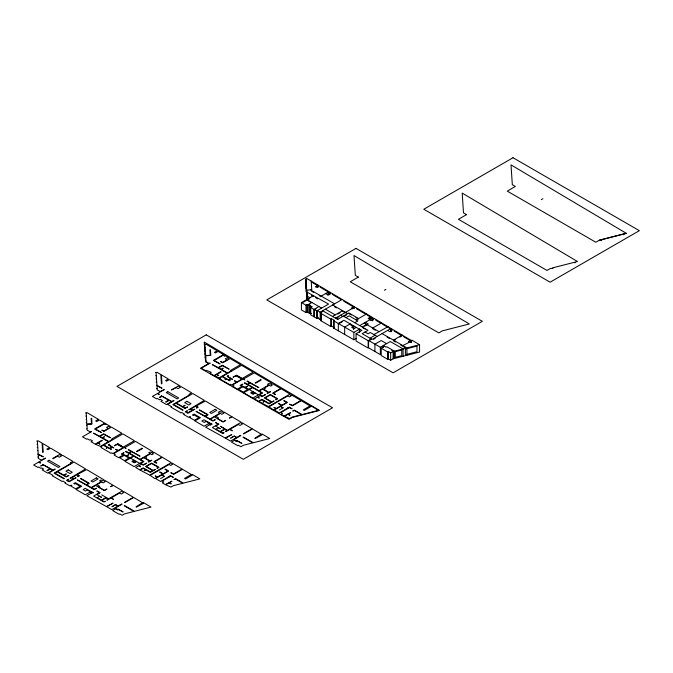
<?xml version="1.0" encoding="UTF-8"?>
<svg xmlns="http://www.w3.org/2000/svg" width="673" height="673" viewBox="0 0 673 673"><rect width="100%" height="100%" fill="white"/><g stroke="black" fill="none" stroke-linecap="round" stroke-linejoin="round"><path stroke-width="1.01" d="M318.321 317.362L316.672 318.312L310.749 314.897L310.749 307.553L316.672 310.968L328.575 304.095L306.745 291.931L306.745 299.275L305.904 279.034L306.955 278.546L318.102 285.167L318.102 287.262M305.904 286.37L306.459 286.042L306.459 278.706M356.084 333.724L368.165 340.698L368.165 348.042L356.084 341.068L356.084 333.724L361.889 330.367L359.643 329.072L353.855 332.42L333.522 320.701L333.522 328.045L338.326 330.813L338.342 323.461M318.102 285.167L315.368 286.748L316.386 287.329L319.103 285.764L330.081 292.275L330.081 294.379M311.532 313.652L310.169 312.861L309.412 313.307L307.081 311.961L305.996 312.592L301.428 309.95L301.428 302.606L313.332 295.733M303.338 302.244L306.77 300.267M307.149 300.04L309.513 298.677M321.231 296.12L327.987 292.217L329.089 292.856L330.081 292.275M301.428 302.606L305.996 305.248L307.081 304.617L312.213 306.703L310.749 307.553M311.919 302.505L307.67 304.953L307.67 312.297M309.765 304.314L307.931 305.365L307.931 312.146M318.918 306.543L313.954 309.403L313.954 316.747M316.049 308.756L314.224 309.816L314.224 316.596M342.204 299.468L320.188 312.179L320.188 319.524M320.188 312.945L322.653 311.523M320.769 313.332L321.475 312.928L321.475 320.272L320.769 320.676L320.769 313.332L330.746 319.095L331.453 318.691L334.229 320.289L334.229 327.633L333.522 328.045M332.504 316.445L342.523 310.665M337.863 314.03L340.101 312.743M325.648 293.571L327.81 294.816L331.133 292.898L354.091 306.526L351.289 308.141L352.442 308.806L355.226 307.199L372.606 317.513L372.606 320.659M335.474 318.161L352.055 308.587M384.367 290.265L385.89 289.39M541.37 199.62L542.901 198.737M337.223 317.715L338.956 316.714M333.522 320.701L334.229 320.289M344.618 316.066L346.696 314.871M320.769 320.676L330.746 326.439L331.453 326.035L334.229 327.633M346.031 317.648L349.119 315.864L357.885 320.928L354.797 322.712M338.326 323.469L343.895 320.255L359.407 329.215L359.407 332.361M339.47 323.343L342.313 321.702M356.194 319.944L366.592 313.946M350.212 323.906L344.66 327.112L344.66 334.447M372.606 317.513L371.025 318.43L369.578 317.597L368.123 318.438L371.681 320.491L373.734 319.305L372.674 318.699L372.674 320.794M356.21 327.372L354.065 328.609L351.634 327.204L353.779 325.968L353.779 329.114M359.769 325.581L370.133 319.599M372.674 318.699L373.65 318.136L391.021 328.449L391.021 331.596M362.293 327.036L366.667 324.512M364.673 326.119L366.667 324.966M367.012 324.723L368.291 323.982L365.414 322.317L365.414 324.42M134.07 460.155L131.916 461.4L134.356 462.805L136.501 461.56M252.821 391.593L250.676 392.839L253.107 394.243L255.252 392.998M372.733 328.02L381.641 322.88M338.342 330.805L353.855 339.764L356.236 338.384M369.982 338.191L375.063 335.255M368.165 340.698L371.244 338.923M101.732 494.874L108.605 498.844L122.478 490.827L113.3 485.376L110.633 486.688L113.098 485.267L105.114 480.522L104.138 481.086L105.19 481.691L103.137 482.878L101.589 481.977L96.87 484.703L99.755 486.369L98.586 487.042L104.307 490.339L106.973 489.035L104.399 490.524L95.6 485.443L91.612 487.74L94.136 489.204L96.542 488.253L94.136 489.641L77.286 479.916L86.253 484.653L88.584 483.307L80.482 478.638L80.869 478.419L89.341 483.307L86.64 484.871L91.225 487.521L101.211 481.759L99.579 480.816L101.034 479.975L102.481 480.808L104.063 479.899L86.682 469.586L77.336 474.541L79.498 475.794L77.967 476.669L77.588 476.45L78.733 475.794L76.949 474.759L72.019 477.611L73.794 478.638L76.057 477.771L69.1 481.792L66.551 480.329L68.377 479.277L68.755 479.496L67.308 480.329L69.083 481.363L73.416 478.856L71.632 477.83L70.034 478.318L85.547 468.904L74.038 462.073L57.584 471.58L63.758 475.138L66.03 473.834L66.417 474.053L64.145 475.365L66.223 476.56L68.873 475.475L66.223 477.006L57.205 471.798L54.917 473.119L64.389 478.587L63.969 478.831L54.109 473.144L70.985 463.403L70.228 462.957L72.911 461.409L62.589 455.285L59.274 457.203L57.483 456.168L53.066 458.717L52.696 458.498L59.443 454.603L60.545 455.234L61.546 454.662L50.568 448.142L47.85 449.715L46.832 449.127L49.566 447.553L42.635 443.44L43.207 452.13L42.685 452.433L42.079 443.103L38.411 440.933L36.796 441.042L37.36 441.412L37.545 444.273L37.007 444.281L37.57 444.559L37.755 447.436L37.217 447.444L37.772 447.722L37.957 450.599L37.419 450.607L37.982 450.885L38.168 453.753L37.646 454.056L43.324 456.832L38.201 454.317L38.369 456.917L37.831 456.933L38.47 458.448L41.347 460.105L45.571 458.128L39.009 461.922L40.641 462.864L40.262 463.083L38.613 462.132L33.65 464.993L37.831 467.407L38.538 467.003L40.868 468.341L41.633 467.903L43.678 469.081L42.206 469.931L47.749 473.136L52.704 470.267L50.374 468.921L47.253 470.721L46.874 470.503L49.995 468.702L43.383 464.883L40.708 465.985L42.996 464.664L42.55 464.404L53.091 470.048L54.892 469.014L55.27 469.232L48.835 472.942L52.94 475.315L52.233 475.718L62.21 481.481L62.917 481.069L65.693 482.676L64.987 483.088L69.782 485.856L71.094 485.098L71.86 485.544L70.917 486.091L75.696 488.842L80.154 486.268L75.376 483.517L74.543 483.996L73.769 483.55L75.351 482.642L81.669 486.285L76.099 489.498L85.294 494.815L90.485 491.82L87.288 489.978L85.521 490.996L83.09 489.591L85.244 488.346L93.354 492.754L91.234 491.971L90.224 492.552L91.957 493.553L90.889 493.376L86.851 495.707L106.384 506.542L113.047 503.135L106.771 506.761L111.785 509.654L117.943 506.104L115.512 504.7L111.937 506.769L115.563 504.582L118.069 506.029L121.729 503.917L122.107 504.136L115.15 508.157L117.497 509.511L118.204 509.108L123.117 511.951L118.406 509.528L117.582 509.999L115.647 508.881L112.677 510.597L119.104 514.307L119.777 513.92L122.124 515.274L124.572 513.861L134.003 511.446L124.261 505.818L124.64 505.6L134.533 511.312L150.996 507.089L143.425 502.588L142.853 502.916L143.484 503.278L136.392 507.148L136.013 506.92L142.466 502.697L133.725 497.498L124.892 502.529L124.513 502.31L133.347 497.28L123.546 491.458L122.637 491.988L123.689 492.594L121.258 493.999L119.584 493.031L111.23 497.86L113.56 499.4L111.062 497.953L107.184 500.199L106.721 499.93L108.218 499.063L106.141 497.86L101.816 500.359L103.903 501.553L105.333 501.259L103.978 502.041L93.623 496.068L99.444 492.703L96.693 491.122L97.08 490.903L100.21 492.703L96.87 494.63L101.556 497.33L99.528 496.312L97.173 497.675L101.438 500.14L106.014 497.498M368.585 340.992L371.244 339.453M391.021 328.449L372.06 339.394L362.167 333.682L367.988 330.325L343.356 316.108M373.431 339.31L375.307 338.225M391.181 331.705L391.181 329.602L392.09 329.08L411.01 340.311L411.01 342.406M380.329 347.268L380.329 354.612L368.585 347.806L368.585 340.462L380.329 347.268L390.273 341.531L403.077 348.925L403.077 356.269M393.436 340.143L402.202 335.087M395.598 339.579L393.436 340.824L395.463 341.993M399.939 337.072L402.202 335.76M411.396 342.633L411.396 340.538L411.969 340.21L419.54 344.702L419.54 352.046L393.116 358.818L390.668 360.232L388.321 358.877L387.64 359.264L381.221 355.563L381.221 348.219L384.569 346.284M381.221 348.219L387.64 351.929L388.321 351.533L390.668 352.888L393.116 351.474L419.54 344.702M402.799 345.552L412.019 340.891L411.396 340.538M599.357 240.219L595.841 242.246L507.265 191.115L515.35 186.446L512.321 184.696L511.026 164.885L626.302 233.312L623.434 234.053L623.871 234.616L623.442 234.726L623.005 234.162L601.342 239.706L601.771 240.261L601.275 240.387L600.854 239.832L599.357 240.219L626.302 233.312M411.01 340.311L408.385 341.8L408.839 342.061M373.902 334.582L388.01 326.657M204.382 344.29L205.997 344.181L217.143 350.793L214.409 352.374L215.427 352.963L218.145 351.39L229.123 357.91L228.13 358.482L227.028 357.851L225.287 358.852L227.062 359.887L222.729 362.385L220.567 361.578L222.729 362.823L230.174 358.532L240.497 364.657L230.545 370.402L231.31 370.84L227.575 372.993L221.383 369.418L223.192 368.165L221.198 369.317L218.632 367.837L222.368 365.683L229.165 369.166L222.368 365.237L218.254 367.618L212.247 364.589L227.188 373.212L219.23 377.814L214.351 375.812L216.639 374.491L218.75 375.551L216.773 374.407L221.114 371.908L220.736 371.681L213.964 375.593L209.791 373.179L211.255 372.329L206.123 370.251L205.416 370.655L201.235 368.24L210.186 363.092L208.933 363.353L206.056 361.695L205.972 360.45L205.433 360.467M204.407 344.677L204.945 344.66L205.13 347.52L204.592 347.529M204.609 347.823L205.147 347.806L205.341 350.683L204.794 350.692M204.819 350.978L205.358 350.97L205.543 353.838L205.004 353.855M205.021 354.141L205.559 354.133L205.652 355.47L210.245 355.369L209.883 349.758L210.422 349.758L210.784 355.378L205.669 355.781L205.753 357.001L205.206 357.018M205.231 357.304L205.77 357.296L205.955 360.164L205.416 360.173M391.181 329.602L392.233 330.207L389.802 331.612L387.665 330.384M310.741 290.063L334.624 303.851M311.582 291.224L313.492 292.326M319.145 295.59L321.055 296.692M358.591 318.565L348.85 312.937L337.636 319.414L322.653 310.758M348.942 313.626L351.323 315.006M355.924 317.656L358.305 319.036M332.664 304.978L347.655 313.626M364.135 323.057L379.076 331.68M382.096 333.598L406.929 347.941L406.929 355.277M342.666 311.229L345.493 312.861M372.733 328.727L375.357 330.241M387.126 337.139L389.28 338.384M400.544 344.929L404.683 347.394M315.46 297.584L317.656 298.854M311.498 295.447L313.332 296.507M362.957 327.852L365.119 329.097M340.555 315.225L342.717 316.478M377.141 336.458L370.268 332.487L368.055 333.774L365.035 332.025M305.904 279.034L307.014 296.061L309.891 297.727M386.605 343.642L381.212 340.53L374.928 344.155L374.928 351.499M325.362 309.193L335.213 314.88M350.372 324.605L353.367 326.329L353.367 329.223M306.77 299.527L321.627 308.108M308.705 301.117L311.077 302.48M335.844 317.95L338.006 319.195M391.745 350.372L394.041 351.693L394.041 358.28M321.475 312.928L317.378 310.564L317.378 317.908L321.475 320.272M282.912 407.813L280.532 406.442L274.348 410.008L279.371 412.902L289.314 407.165L286.765 408.78L289.567 407.308L292.107 408.78L289.314 407.602L280.91 412.456L282.551 413.407L281.02 414.29L284.056 416.04L290.736 412.616L288.019 414.189L289.962 415.308L287.867 414.274L284.435 416.259L289.71 418.522L292.158 417.109L301.588 414.694L294.37 410.522L292.705 411.043L294.37 410.084L302.118 414.56L318.581 410.337L311.01 405.836L310.43 406.164L311.061 406.526L304.297 410.429L303.287 409.849L310.051 405.937L301.243 400.713L292.41 405.811L289.558 404.17L292.444 405.356L300.865 400.494L291.131 394.706L290.223 395.236L291.274 395.842L289.491 396.868L287.817 395.909L268.897 406.829L273.6 410L276.014 408.604L273.936 407.401L276.166 408.519L281.516 405.432L278.311 403.581L278.698 403.363L281.894 405.213L286.664 402.454L283.695 400.746L284.073 400.519L287.43 402.454L280.658 406.366L283.165 407.813L279.329 410.034M249.254 389.532L258.449 394.841M164.153 476.375L161.772 475.003L155.598 478.57L160.611 481.464L170.555 475.727L168.014 477.342L170.807 475.87L173.356 477.342L170.555 476.164L162.151 481.018L163.8 481.969L162.269 482.844L165.297 484.602L171.985 481.178L169.268 482.751L171.211 483.87L169.116 482.835L165.684 484.821L170.959 487.084L173.398 485.67L182.837 483.256L175.611 479.083L173.945 479.605L175.611 478.646L183.359 483.121L199.831 478.898L192.251 474.398L191.679 474.726L192.31 475.088L185.546 478.991L184.537 478.41L191.3 474.499L182.492 469.274L173.659 474.372L170.807 472.732L173.693 473.918L182.114 469.056L172.372 463.268L171.464 463.798L172.515 464.404L170.732 465.43L169.066 464.471L150.146 475.39L154.849 478.562L157.263 477.165L155.328 475.878L157.415 477.081L162.757 473.994L159.56 472.143L159.938 471.924L163.144 473.775L167.913 471.016L164.944 469.308L165.322 469.081L168.671 471.016L161.907 474.928L164.414 476.375L160.569 478.596M130.495 458.094L139.69 463.403M334.548 306.762L336.525 307.898M312.112 282.408L317.496 285.604L317.496 287.464M320.087 287.144L327.944 291.804M332.201 294.337L340.866 299.477M343.76 301.193L352.955 306.652M356.656 308.848L365.725 314.232M367.424 315.242L371.277 317.53M375.812 320.222L381.288 323.469M382.491 324.184L387.48 327.145M388.859 327.961L390.567 328.979L390.567 331.764M394.168 331.116L401.243 335.314M403.623 336.727L410.446 340.782L410.446 342.549M311.178 281.053L311.742 289.752L306.627 290.147L306.728 298.105M306.106 282.912L306.089 288.338M306.518 289.239L306.501 294.656M394.403 358.49L394.403 351.146L386.739 346.721L386.041 347.125L383.307 345.552L383.307 347.647M393.116 351.474L393.116 358.818M390.668 352.888L390.668 360.232M388.321 351.533L388.321 358.877M387.64 351.929L387.64 359.264M371.025 318.43L371.025 320.525M369.578 317.597L369.578 319.692M359.643 329.072L359.643 332.218M354.091 306.526L354.091 308.621M353.855 332.42L353.855 339.764M331.453 318.691L331.453 326.035M330.746 319.095L330.746 326.439M329.089 292.856L329.089 294.951M327.987 292.217L327.987 295.363M316.672 310.968L316.672 318.312M310.169 305.517L310.169 312.861M309.412 305.963L309.412 313.307M307.014 296.061L307.014 300.259M307.081 304.617L307.081 311.961M306.896 292.107L306.913 300.032M305.996 305.248L305.996 312.592M206.224 334.851L116.984 386.378L243.315 459.314L332.555 407.788L206.224 334.851M356.009 248.379L266.769 299.897L393.108 372.834L482.339 321.315L356.009 248.379M513.019 157.726L423.78 209.244L550.11 282.189L639.35 230.662L513.019 157.726M156.969 385.318L156.397 385.494L156.918 385.192L156.733 382.323L156.178 382.045L156.716 382.037L156.523 379.16L155.968 378.882L156.506 378.874L156.321 375.997L155.766 375.719L156.304 375.711L156.119 372.85L155.556 372.48L157.171 372.371L160.83 374.541L161.436 383.871L161.957 383.568L161.394 374.878L168.317 378.992L165.583 380.565L166.601 381.154L169.318 379.58L180.297 386.1L179.296 386.681L178.194 386.041L171.447 389.936L176.233 387.606L178.025 388.641L181.348 386.723L191.662 392.847L188.978 394.395L189.744 394.841L172.868 404.582L182.72 410.269L183.14 410.025L173.668 404.557L175.956 403.236L184.974 408.444L187.632 406.913L184.974 407.998L182.896 406.803L185.168 405.491L184.789 405.272L182.518 406.576L176.343 403.018L192.798 393.52L204.298 400.342L188.793 409.756L190.392 409.268L192.167 410.303L187.843 412.801L186.059 411.767L187.515 410.934L187.128 410.715L185.311 411.767L187.851 413.23L194.817 409.209L192.554 410.076L190.77 409.049L195.708 406.198L197.483 407.232L196.339 407.888L196.726 408.107L198.249 407.232L196.087 405.979L205.442 401.024L222.813 411.338L221.232 412.246L219.793 411.413L218.33 412.255L219.962 413.197L209.984 418.959L205.391 416.309L208.1 414.745L199.62 409.857L199.242 410.076L207.334 414.745L205.013 416.091L196.036 411.354L212.887 421.079L215.293 419.691L212.887 420.642L210.363 419.178L214.351 416.881L223.15 421.963L225.724 420.474L223.057 421.778L217.337 418.48L218.506 417.807L215.629 416.141L220.349 413.415L221.897 414.316L223.941 413.129L222.889 412.524L223.865 411.96L231.857 416.705L229.392 418.126L232.059 416.814L241.237 422.265L227.356 430.283L220.483 426.312L224.765 428.937L220.189 431.578L215.924 429.113L218.279 427.75L220.307 428.768L215.629 426.068L218.961 424.141L215.453 422.56L218.195 424.141L212.382 427.506L222.729 433.479L224.092 432.697L222.654 433L220.576 431.797L224.891 429.298L226.978 430.501L225.472 431.368L225.935 431.637L229.813 429.391L232.311 430.838L229.989 429.298L238.343 424.47L240.009 425.437L242.44 424.032L241.388 423.426L242.297 422.896L252.097 428.718L243.264 433.749L243.643 433.967L252.476 428.937L261.225 434.135L254.764 438.359L255.151 438.586L262.234 434.716L261.604 434.354L262.176 434.035L269.755 438.527L253.284 442.75L243.399 437.038L243.012 437.257L252.762 442.884L243.323 445.299L240.884 446.712L238.536 445.358L237.855 445.745L231.436 442.035L234.406 440.319L236.341 441.438L237.165 440.966L241.876 443.389L236.955 440.546L236.257 440.95L233.901 439.595L240.867 435.574L240.48 435.355L236.82 437.467L234.313 436.02L230.612 438.165L234.263 436.138L236.694 437.543L230.536 441.093L225.522 438.199L231.806 434.573L225.144 437.98L205.602 427.145L209.639 424.814L210.716 424.991L208.975 423.99L209.984 423.41L212.104 424.192L203.995 419.784L201.841 421.029L204.281 422.434L206.047 421.416L209.236 423.258L204.054 426.253L194.85 420.936L200.419 417.723L194.11 414.08L192.52 414.997L193.294 415.434L194.135 414.955L198.905 417.714L194.447 420.28L189.677 417.529L190.619 416.982L189.845 416.537L188.541 417.294L183.737 414.526L184.444 414.114L181.668 412.507L180.961 412.919L170.984 407.157L171.691 406.753L167.594 404.38L174.021 400.671L173.642 400.452L171.842 401.487L161.301 395.842L161.756 396.103L159.459 397.423L162.134 396.321L168.746 400.141L165.625 401.941L166.012 402.16L169.125 400.359L171.464 401.714L166.5 404.574L160.956 401.369L162.429 400.519L160.384 399.341L159.619 399.779L157.297 398.441L156.59 398.845L152.401 396.431L157.373 393.57L159.013 394.521L159.4 394.302L157.76 393.36L164.33 389.566L160.107 391.543L157.221 389.886L157.146 388.649L156.607 388.658L157.129 388.355L156.952 385.755L162.075 388.271L156.969 385.318M98.393 419.355L95.659 420.936L96.676 421.525L99.394 419.952L110.372 426.472L109.371 427.044L108.269 426.413L106.527 427.414L108.311 428.449L103.978 430.947L101.816 430.14L103.978 431.385L111.424 427.094L121.737 433.219L111.794 438.964L112.551 439.402L108.824 441.555L102.624 437.98L104.441 436.727L102.447 437.879L99.882 436.398L103.617 434.245L110.414 437.728L103.617 433.799L99.503 436.18L93.497 433.151L108.437 441.774L100.47 446.376L95.591 444.373L97.888 443.053L99.991 444.113L98.022 442.969L102.363 440.47L101.985 440.243L95.213 444.155L91.032 441.74L92.504 440.891L90.46 439.713L89.694 440.15L87.372 438.813L86.666 439.217L82.476 436.802L91.435 431.654L90.182 431.915L87.297 430.257L86.666 428.735L87.204 428.726L87.01 425.858L86.455 425.58L86.994 425.563L86.918 424.343L92.033 423.94L91.671 418.32L91.124 418.32L91.494 423.931L86.893 424.032L86.253 422.417L86.792 422.4L86.598 419.531L86.043 419.254L86.581 419.245L86.396 416.368L85.841 416.091L86.38 416.082L86.194 413.222L85.631 412.852L87.246 412.742L98.393 419.355M104.164 423.468L94.557 429.012L101.329 432.478L95.415 429.063L104.265 423.956L106.166 424.621L104.164 423.468M222.923 354.907L213.316 360.45L220.079 363.916L214.174 360.501L223.015 355.394L224.925 356.059L222.923 354.907M208.554 363.571L200.47 368.24L289.045 419.38L292.562 417.344L319.507 410.437L204.23 342.019L205.526 361.822L208.554 363.571M358.339 277.099L350.254 281.76L438.83 332.899L442.346 330.864L469.3 323.957L354.015 255.538L355.31 275.35L358.339 277.099M466.515 214.637L458.439 219.305L547.006 270.445L550.531 268.409L552.937 268.451L552.516 267.896L574.17 262.352L575.036 262.806L574.599 262.243L577.476 261.503L462.2 193.084L463.487 212.887L466.515 214.637M49.07 460.256L47.505 461.156L58.383 467.441L59.947 466.532L49.07 460.256M167.821 391.694L166.256 392.595L177.134 398.879L178.698 397.97L167.821 391.694M103.322 445.173L100.857 446.594L101.766 447.124L101.059 447.528L111.037 453.291L111.743 452.879L112.913 453.56L117.918 450.674L115.638 449.354L118.297 450.447L123.083 447.688L117.396 444.399L114.301 445.745L117.321 444.003L122.419 446.679L117.691 443.793L123.369 447.074L134.373 440.714L122.873 433.883L103.743 444.929L109.691 448.361L112.055 446.99L108.395 444.887L109.766 444.239L108.656 444.887L113.872 447.898L112.181 447.36L110.069 448.58L111.373 449.337L107.47 447.562L106.233 448.277L107.327 447.486L103.322 445.173M222.073 376.611L219.608 378.033L220.517 378.562L219.81 378.966L229.787 384.729L230.494 384.317L231.672 384.998L236.669 382.113L234.389 380.792L237.047 381.894L241.843 379.126L236.147 375.837L233.051 377.183L236.072 375.441L241.17 378.117L236.442 375.231L242.12 378.512L253.132 372.152L241.624 365.321L222.494 376.367L228.441 379.799L230.805 378.428L227.154 376.325L228.391 375.61L227.407 376.325L232.622 379.336L230.932 378.798L228.82 380.018L230.132 380.775L226.221 379L224.992 379.715L226.078 378.924L222.073 376.611M68.192 469.889L65.929 471.193L70.009 473.548L72.263 472.244L68.192 469.889M186.943 401.327L184.688 402.631L188.76 404.986L191.023 403.682L186.943 401.327M124.269 447.444L113.678 453.56L115.285 454.485L114.2 455.116L118.616 457.665L123.167 455.032L121.392 454.006L123.681 452.685L124.059 452.904L122.15 454.006L126.659 455.882L128.72 454.687L126.776 455.949L130.116 457.876L133.607 455.865L125.498 451.625L126.103 451.272L128.753 452.803L131.084 451.465L128.198 449.8L128.577 449.581L140.051 456.201L131.462 451.684L129.14 453.03L140.06 459.331L150.037 453.568L148.75 452.82L150.205 451.978L151.307 452.618L152.889 451.709L135.517 441.395L124.959 447.486L126.053 448.47L124.269 447.444M243.02 378.882L232.429 384.998L234.036 385.923L232.951 386.554L237.367 389.103L241.927 386.47L240.143 385.444L242.431 384.123L242.81 384.342L240.909 385.444L245.409 387.32L247.471 386.125L245.536 387.387L248.867 389.314L252.358 387.303L244.249 383.063L244.854 382.71L247.513 384.241L249.834 382.903L246.949 381.238L247.336 381.019L258.811 387.64L250.213 383.122L247.891 384.468L258.811 390.769L268.796 385.006L267.501 384.258L268.956 383.417L270.066 384.056L271.648 383.147L254.268 372.834L243.71 378.924L244.804 379.909L243.02 378.882M124.211 455.327L119.752 457.901L124.522 460.652L128.98 458.077L124.211 455.327M242.961 386.765L238.503 389.339L243.273 392.09L247.731 389.516L242.961 386.765M141.927 448.285L136.4 451.474L136.888 451.751L142.415 448.563L141.927 448.285M260.678 379.723L255.16 382.912L255.639 383.189L261.166 380.001L260.678 379.723M96.416 477.897L91.006 481.018L92.697 482.003L98.107 478.873L96.416 477.897M133.826 456.176L124.926 461.308L134.129 466.616L143.021 461.485L133.826 456.176M215.167 409.335L209.757 412.456L211.457 413.441L216.866 410.311L215.167 409.335M252.577 387.614L243.685 392.746L252.88 398.054L261.772 392.923L252.577 387.614M134.07 460.601L132.682 461.4L134.356 462.359L135.736 461.56L134.07 460.601M252.821 392.039L251.433 392.839L253.107 393.798L254.495 392.998L252.821 392.039M143.719 457.657L140.438 459.55L143.913 461.56L140.825 463.335L143.24 464.732L146.722 463.175L143.248 465.178L141.49 464.16L139.134 465.523L140.556 466.734L138.789 465.716L135.677 467.516L139.757 469.872L143.214 467.878L150.264 471.941L152.62 470.587L145.57 466.515L151.576 463.049L159.013 467.34L157.23 468.366L156.851 468.147L158.248 467.34L151.576 463.487L146.335 466.515L152.998 470.368L155.312 469.476L150.264 472.387L145.982 469.914L144.207 470.705L145.78 469.796L143.214 468.315L140.144 470.09L149.684 475.121L171.312 462.637L162.311 457.295L154.63 461.728L156.792 462.974L156.414 463.192L153.865 461.728L161.932 457.068L153.94 452.332L152.376 453.232L153.427 453.838L151.972 454.687L150.424 453.787L145.553 456.597L146.579 457.186L145.124 458.035L149.995 460.845L151.837 460.223L148.624 462.073L148.245 461.855L149.616 461.064L143.719 457.657M262.47 389.095L259.189 390.988L262.663 392.998L259.576 394.773L261.999 396.17L265.473 394.614L262.007 396.616L260.241 395.598L257.894 396.961L259.307 398.172L257.549 397.154L254.428 398.954L258.516 401.31L261.974 399.316L269.023 403.379L271.37 402.025L264.321 397.953L270.336 394.487L277.764 398.778L275.98 399.804L275.602 399.585L276.998 398.778L270.336 394.925L265.086 397.953L271.757 401.806L274.062 400.915L269.023 403.825L264.733 401.352L262.958 402.143L264.531 401.234L261.974 399.754L258.895 401.529L268.443 406.559L290.063 394.075L281.062 388.733L273.381 393.167L275.543 394.412L275.164 394.63L272.624 393.167L280.683 388.506L272.691 383.77L271.126 384.67L272.178 385.284L270.723 386.125L269.175 385.225L264.312 388.035L265.339 388.624L263.875 389.474L268.754 392.283L270.588 391.661L267.383 393.512L266.996 393.293L268.367 392.502L262.47 389.095M401.747 350.002L395.287 351.659L395.287 357.304L401.747 355.647L401.747 350.002M416.949 346.107L405.39 349.068L405.39 354.713L416.949 351.752L416.949 346.107M306.316 286.075L306.316 291.788L306.316 286.075"/></g></svg>
